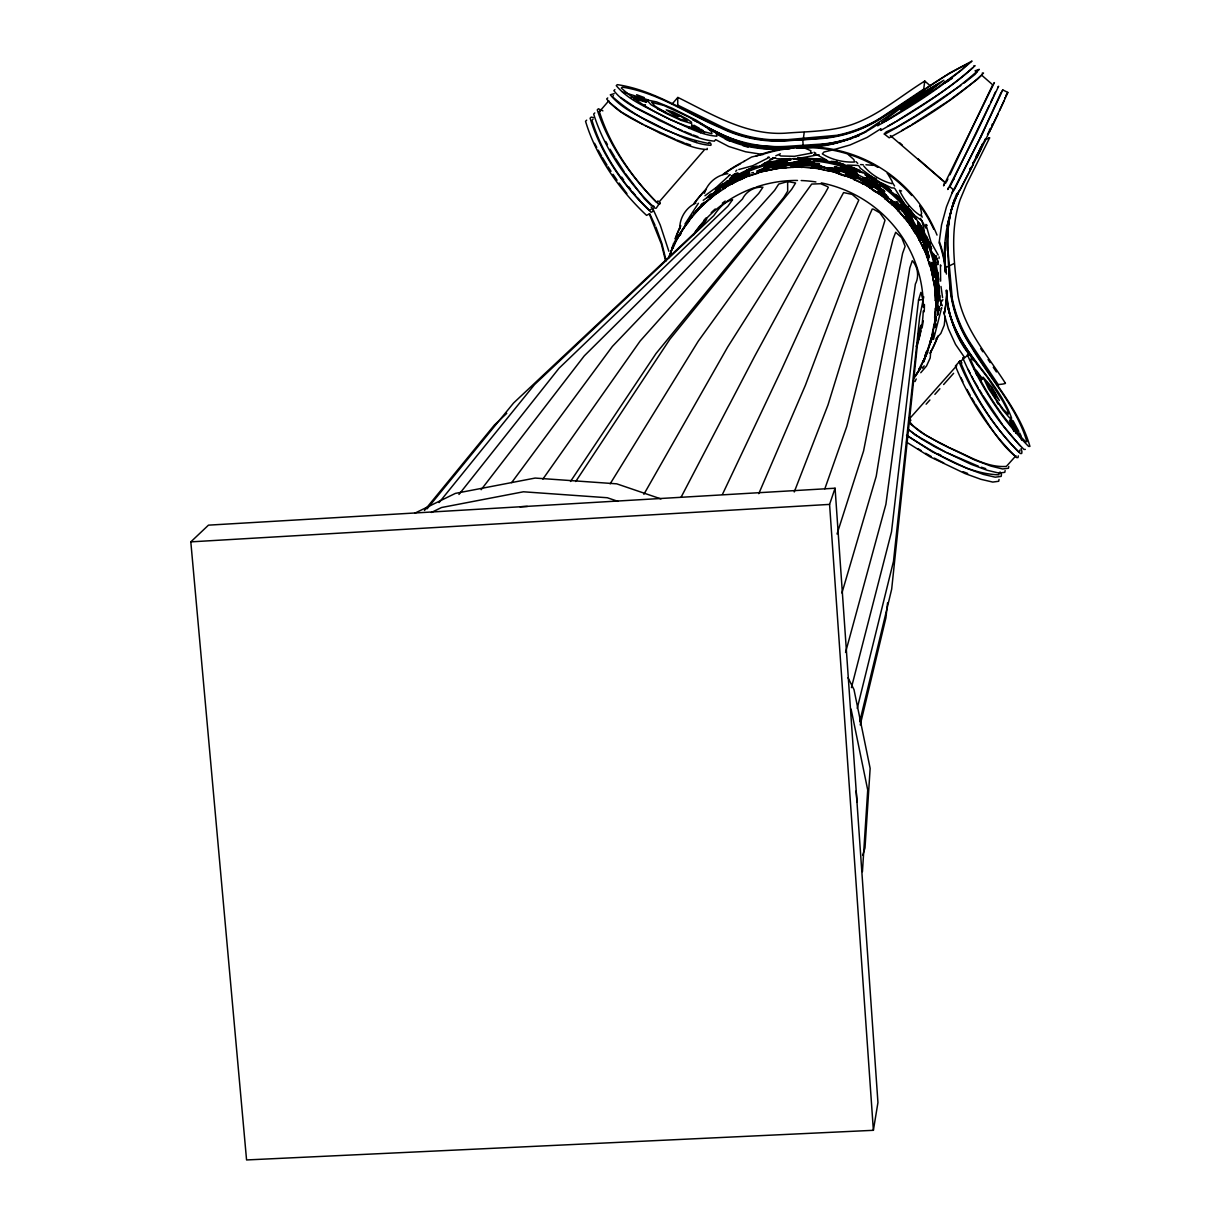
<?xml version="1.0" encoding="UTF-8"?>
<svg xmlns="http://www.w3.org/2000/svg" width="1221" height="1221" viewBox="0 0 1221 1221"><rect width="100%" height="100%" fill="white"/><g stroke="black" fill="none" stroke-linecap="round" stroke-linejoin="round"><path stroke-width="1.5" d="M944.825 242.933L945.451 271.596M934.676 326.389L935.942 316.941M862.499 183.806L863.247 182.478L863.232 183.44M936.034 316.392L935.958 320.909M672.283 247.787L672.374 247.008L673.03 247.817M918.665 226.206L918.238 227.762L915.689 226.251M934.95 321.871L935.042 317.491M935.561 317.597L934.462 327.121M935.072 318.559L934.66 323.87M935.591 318.666L934.752 325.87M936.248 316.498L936.309 317.46M935.958 319.444L935.194 320.589L935.729 319.475M936.782 301.083L936.599 306.959M936.812 309.92C937.484 304.197 936.583 293.895 938.064 293.498M937.041 307.31L937.865 290.812L934.37 266.682L937.423 288.568L937.774 280.861L939.27 285.897L938.125 294.704L937.728 293.071L937.224 309.752L937.24 292.979L935.881 281.685M938.384 299.359C938.552 292.643 937.163 310.546 937.804 307.234M809.752 163.263L809.66 161.935L814.728 162.271L803.876 160.851L770.741 165.491L764.071 167.43L771.55 165.69L792.719 163.98L811.553 164.637L811.629 166.514M936.232 299.817L935.317 300.32M936.354 308.043L936.629 301.175L935.988 308.547M944.077 183.791L943.574 185.851L994.413 82.601L993.833 83.364M938.4 290.796L938.796 285.867M935.973 309.157L936.431 300.32L936.003 306.959M936.476 308.989L936.95 300.152M936.171 307.921L936.354 304.243M936.629 308.028L937.484 295.421L937.056 306.639M935.439 319.337L935.454 323.092M924.74 82.616L924.785 81.059L930.081 85.684M862.438 871.657L867.719 790.002L851.083 709.096M937.484 264.636L937.728 260.714L938.323 261.813M933.577 326.846L934.401 327.472L936.4 299.633M939.01 258.486L939.117 256.898M679.776 228.892C679.41 218.116 686.049 207.448 695.909 203.052M936.751 307.829L936.934 305.494M803.25 139.682L804.181 132.448M930.814 350.717L930.204 357.936L926.525 365.995L920.756 372.741M934.401 327.472L933.912 325.305L931.73 336.065M923.473 91.056L924.297 84.631A35.15 1.129 -86.1 0 1 924.709 81.212L924.785 81.059C900.839 95.894 879.044 115.064 852.151 124.511C831.516 131.456 809.569 131.41 788.11 132.967C747.908 136.66 712.331 114.438 677.869 97.405L672.008 104.136M923.519 243.59C937.224 265.216 903.036 207.646 922.847 235.348C930.448 251.053 920.39 227.747 915.887 225.549C922.588 229.975 916.086 215.43 912.041 215.354L911.431 216.621L913.354 221.779L901.251 204.594L908.271 212.225L924.801 241.315L927.319 247.771L917.169 229.35L900.518 204.487L906.852 210.989M887.575 602.747L885.912 617.857L860.225 724.953M945.207 316.392L944.23 325.229L940.842 333.44L935.958 338.843M749.007 176.282L749.053 174.908L741.727 178.861M854.929 175L847.496 169.994L840.659 167.445L846.764 168.864M934.92 317.75C933.867 320.345 936.415 303.403 935.317 309.096M935.194 317.796L934.721 318.162M939.056 243.208L941.559 224.908L946.489 206.776L953.372 189.713L950.533 187.24M877.823 193.315L878.51 193.01M988.812 137.82L989.62 137.82L966.452 184.554L960.164 199.588C949.572 230.647 954.288 263.995 958.042 295.833C964.3 329.258 987.652 355.357 1005.371 383.18L1005.341 383.455A34.829 4.976 3.8 0 1 1002.319 384.127L998.244 384.6L971.672 345.07A130.754 129.518 -6.3 0 1 952.258 298.535L947.908 249.511L947.923 232.402A130.891 129.777 -8.6 0 1 954.563 199.237M998.244 384.6L996.672 385.485M873.381 1130.31L877.945 1102.563L835.072 488.217L208.47 525.152L190.812 541.865L246.566 1159.95L873.381 1130.31L829.578 504.395L835.072 488.217M1018.299 455.876L1018.009 457.57L1016.62 457.6C990.49 432.081 969.092 399.878 955.433 365.995L959.874 361.05L961.889 362.912L961.186 363.69C974.175 395.925 993.863 426.892 1018.299 451.633L1019.596 451.648L1019.871 450.03M826.663 168.345L837.423 172.329M831.119 167.994L838.995 171.612L833.363 168.376L825.198 167.872M828.662 168.406L833.073 168.452L837.392 170.406L834.08 169.597L834.538 170.421L838.995 171.612M834.538 170.421L834.08 169.597M836.446 170.391L834.813 169.063M835.195 170.665L835.317 169.124M934.676 325.244L935.011 323.504M1008.79 466.483L1008.439 468.254L1002.594 468.971L990.872 466.086L975.03 460.149L939.758 443.192L924.77 434.478L910.423 424.053M1005.142 470.558L1004.791 472.329L998.915 473.092L987.148 470.253L971.244 464.377L935.958 447.451L921.016 438.705L907.905 429.197M812.087 166.605L824.511 167.353L818.543 165.568L813.598 165.674L816.696 166.148L815.216 166.697L811.644 166.163L818.375 165.4L825.854 167.598L812.148 166.758M816.712 165.461L816.59 166.667L813.491 166.193L818.436 166.087L824.404 167.888M820.604 165.903L818.284 165.919M999.053 479.471L998.686 481.272L992.765 482.081L980.951 479.319L965.002 473.534L929.685 456.639L906.455 442.063M999.19 473.122L998.824 474.816C966.91 473.946 935.179 453.327 908.531 436.431M940.582 305.738L940.948 300.152M934.63 325.61L934.874 324.511M931.898 335.47L932.829 335.241L930.539 342.674M672.817 248.458C675.839 241.743 678.662 234.997 676.983 239.667M933.531 339.392L941.65 307.661L941.452 308.501M859.721 721.779L891.681 589.133L918.635 333.074C924.266 312.179 919.978 338.11 917.688 341.529M857.234 708.394L893.497 561.263L919.688 316.941L923.748 296.81M766.071 170.604L757.844 171.932L758.516 172.619M766.162 171.077L765.338 170.65L766.147 170.284M843.803 164.301L836.446 162.714L836.95 160.806M938.064 312.179L939.666 308.684M937.255 314.987L939.361 306.837M851.434 687.621L891.498 531.868L918.558 299.969L920.893 292.368L922.908 299.603A8.761 1.084 -3.9 0 0 918.497 300.015M931.791 335.744L932.798 335.485L929.502 344.185M947.038 225.992L951.77 208.562L958.348 192.17L956.974 195.635L981.089 148.84M845.543 652.457L885.897 504.319L915.353 284.066C919.306 276.648 917.902 266.804 912.285 260.699L909.828 267.918L876.22 476.282L841.925 593.024M1002.197 90.705L1002.792 89.942L1007.798 92.399L1007.493 93.483L989.208 132.295M1005.036 98.443L1005.31 97.436L1004.746 98.123M891.788 204.746L892.673 203.541L905.005 218.376L904.624 217.491M1002.792 89.942L980.585 137.347L951.968 193.177L953.372 189.713M1001.22 92.292L980.28 137.668L954.669 189.102M916.254 346.443L917.215 343.162M644.108 105.525L645.421 104.655M782.417 164.316L770.42 165.156L771.626 164.698M932.218 336.37L932.508 335.454M926.281 353.022L926.724 351.572L924.709 357.967L925.64 354.99M924.938 355.693L925.365 354.319M929.99 342.689L925.213 356.593L926.525 352.808M837.026 534.02L863.568 450.976L902.594 253.342L905.127 246.306L901.708 237.683L895.695 232.265L893.039 239.133L846.855 426.266L824.831 488.812M932.829 335.241L932.676 335.821M926.495 352.518L924.343 359.432L927.044 351.602M949.617 187.408L989.193 105.54M669.734 255.906L673.671 243.086M670.07 254.823L672.176 248.443M923.198 360.836L923.839 361.645L923.824 359.371M929.944 342.109L930.356 340.873M930.906 339.377L931.348 338.08M959.782 189.637L959.706 190.43M929.746 343.391L930.707 340.567M923.839 361.645L933.683 332.89M953.906 189.789L953.784 190.629M930.936 339.759L931.776 337.301L931.119 339.179M862.713 855.372L865.002 847.908L870.146 768.36L853.983 689.56L848.03 677.762M931.104 338.583L931.608 337.179M932.981 335.638L930.555 342.185L930.02 341.208M931.76 339.209L931.745 337.79L930.555 342.185M931.257 340.262L932.981 335.714M669.413 255.952L670.054 254.487M669.047 257.723L670.375 254.456M930.02 342.506L931.577 338.415M794.245 491.971L827.991 404.96L885.027 220.162L879.792 212.805L873.427 209.173L872.252 209.005L869.306 215.598L805.387 385.287L758.775 493.666M930.89 339.942L931.745 337.79M783.775 167.613L784.126 166.728L776.007 168.635M783.897 168.147L784.279 167.185L783.272 167.094L784.126 166.728M942.902 299.71L941.162 302.075M704.425 193.284C707.417 182.891 717.109 174.817 727.869 173.703M959.187 190.476C946.885 215.766 942.276 244.337 945.252 272.268M633.684 99.573L634.126 98.489L639.941 99.115M932.264 337.881L931.226 340.461M925.884 353.037L926.525 351.511M923.488 360.531L924.618 357.86M876.892 184.066L880.066 186.355C883.851 186.187 863.461 178.449 853.8 172.344M904.12 217.872L904.685 217.628M989.392 130.128L989.987 128.739M991.711 125.549L992.429 123.87M972.984 67.552C950.518 88.553 922.893 104.106 897.084 120.894M948.488 187.652L947.771 189.514L976.22 133.532L998.61 86.264L998.015 87.042M982.737 143.345L982.111 144.734M926.037 353.998L926.418 353.128M857.615 175.137L855.311 171.993C859.691 169.841 866.437 173.016 867.872 177.549L862.926 177.732L884.584 191.193L878.296 186.95L857.814 176.938L840.536 170.406L839.727 172.1M969.886 169.246L970.42 168.04M993.39 96.444L995.313 92.155M1003.952 101.053L999.617 110.546M990.78 102.121L992.734 97.863M972.649 163.629L973.168 162.5M714.895 140.262L714.483 141.163C694.718 139.423 676.846 128.007 658.867 120.253C643.711 111.203 624.816 104.899 613.873 90.629L614.911 89.606M923.381 360.439L918.772 369.505M722.496 494.291L781.623 369.49L858.821 200.061L852.151 194.398L843.589 192.567L754.685 356.227L681.135 497.13M981.089 146.902L981.638 145.742M987.484 134.615L989.178 131.044M915.002 381.547L916.238 378.968M998.213 113.874L985.179 140.552M949.938 174.786L992.246 85.745L992.566 84.707L981.638 75.137C953.983 99.573 921.779 120.269 889.163 137.805L884.294 134.005L885.469 132.54M977.395 153.983L977.975 152.778M983.561 142.72L985.591 138.553M980.127 138.065L984.157 129.808M979.868 149.435L980.494 148.153M981.196 147.314L982.829 143.956L980.097 149.756M689.331 220.177L688.995 220.711M854.257 176.892L854.853 175.687L841.605 169.536L840.445 171.123M844.901 170.253L845.481 169.063M843.207 171.306L834.096 168.712L860.118 178.266M875.793 185.455L876.373 184.264L875.472 183.73L864.59 179.869L869.871 182.555M877.762 188.812L878.357 187.622L865.384 180.876L873.564 185.928M976.052 156.486L976.815 154.93M985.637 139.85L976.663 158.013M946.458 181.914L947.908 178.999M978.616 151.48L979.257 150.183M978.632 151.923L979.242 150.717M979.41 151.145L975.564 158.837M978.021 153.709L973.9 162.103M977.685 153.815L978.067 153.052M973.274 164.53L960.561 189.011M979.868 148.962L980.31 148.107M975.304 159.066L972.694 164.072M1014.102 431.349L1012.423 423.977M688.247 220.894L689.911 219.063A137.546 136.264 26.4 0 0 686.538 223.489M979.715 149.191L980.219 148.245M971.306 167.109L969.856 169.75M878.51 189.072L883.561 193.071L862.575 179.289M648.641 214.316L646.55 215.354C619.566 190.079 596.169 156.761 585.546 121.291L586.675 120.162M651.312 209.218L649.358 210.165C623.946 185.851 601.984 154.06 591.971 120.284L593.055 119.2M680.967 232.662L687.041 223.535M687.072 223.489L686.324 224.511M688.903 220.879L687.682 222.817L689.636 218.498M687.682 222.817L692.185 215.262M801.876 167.567L801.098 166.88L801.892 166.682L793.406 166.117L794.383 167.155L783.546 168.132M677.06 239.27L680.158 234.188M643.879 494.307L727.67 347.039L824.831 193.712L828.311 187.378L827.472 186.569L820.71 183.73L811.675 184.066L698.29 341.132L610.149 483.837M845.329 168.529L841.33 167.155L851.388 170.314L856.303 174.71M926.159 355.143L927.899 352.136M703.327 203.541L704.196 202.945M679.715 234.554L678.357 236.737L680.402 233.806M1005.646 95.772L1007.798 92.399M703.388 202.839L704.181 202.289M679.654 234.997L680.692 233.257M914.621 232.478L915.155 231.593L915.842 232.326L915.628 231.425L915.124 232.249M890.338 135.577L945.787 183.15M688.385 220.757L690.933 216.605M686.904 222.771L691.345 216.392L691.62 217.552M686.95 222.741L690.979 216.758M687.301 223.122L691.742 216.743M687.347 223.092L688.873 220.604M913.735 378.128L915.521 375.091L914.758 376.48M875.732 178.815L876.403 177.732M690.048 218.849L691.391 217.109M720.024 189.194L709.584 197.619M690.872 217.613L691.437 216.834L688.476 221.367M691.025 218.391L692.032 216.804M687.286 222.466L688.919 219.826M691.391 216.911L690.018 218.086M688.247 221.581L689.59 219.536M688.446 221.825L689.331 220.497M674.435 241.941L691.376 216.422L686.751 223.443M676.739 238.568L680.433 232.967M689.773 219.704L691.605 216.911M575.717 481.517L669.917 339.179L791.712 189.27L795.588 182.997L787.637 181.547L778.708 184.096L774.618 190.369L640.14 341.025L542.887 479.105M797.618 147.649L797.267 148.184C826.296 147.68 855.723 140.552 879.395 123.123L877.609 125.794C910.698 107.112 943.619 86.126 972.023 61.05L949.221 73.291L883.424 116.514A131.395 130.83 73.7 0 1 819.474 138.248L786.416 140.888A131.486 130.784 69.9 0 1 720.192 127.686C688.034 114.133 657.325 92.353 622.237 87.134L621.306 88.049C645.924 110.348 679.563 126.053 711.919 133.7L711.522 131.609L706.867 127.686L688.873 117.033L663.766 105.449L651.678 102.366L655.173 106.273L666.407 112.851L681.028 119.505L687.118 120.879L680.692 116.224L671.458 112.286L678.907 116.453L674.557 115.125L666.223 109.844L673.351 112.011L686.919 118.91L691.407 122.085L691.651 123.55L680.723 120.238L665.033 112.912L650.961 104.67L646.703 99.908L656.547 101.892L671.962 108.12L696.382 120.299L714.316 131.792L730.921 140.705L747.008 145.787L763.858 148.443L781.165 148.718L814.086 146.581L831.608 144.032L848.564 139.163L864.819 131.944L918.741 95.009L943.864 80.235L923.122 95.894L900.61 109.829L911.522 101.343L925.365 92.735L905.249 106.67L922.511 95.971L939.193 83.349L907.92 102.61L881.638 122.573L886.721 120.497L937.85 87.332L961.721 69.765L967.353 64.194C937.362 77.976 911.309 99.878 883.18 117.002A131.532 130.968 73.6 0 1 819.169 138.751L802.777 139.835L803.159 145.284M802.777 139.835L786.767 140.369A131.349 130.647 70 0 1 720.619 127.198C686.751 112.805 654.288 90.064 617.292 84.646L616.269 85.653C629.853 102.015 652.045 109.356 670.298 119.627C685.393 125.732 700.396 135.18 716.895 136.187L716.422 133.806C738.217 147.466 764.712 150.992 789.941 148.657M679.548 234.737L677.411 237.927L680.57 233.486M880.707 129.426L880.723 130.433C913.842 111.828 946.794 90.842 975.106 65.69L973.824 65.842M570.512 481.471L656.028 353.51L783.714 197.527L787.682 191.163L787.637 181.547M684.95 224.038L698.397 203.281M915.414 375.564L919.184 369.994M914.926 376.755L921.733 366.682M690.094 219.353L690.674 218.483M680.036 235.18L680.86 234.005M922.527 368.193L924.175 365.857M749.877 173.779C731.379 180.265 712.866 192.079 744.398 173.703L735.622 177.808L726.22 184.035M921.122 235.882L916.437 228.373C919.321 228.8 930.463 252.518 922.771 235.256M511.614 482.646L612.362 346.443L758.668 193.529L762.942 187.21C754.654 186.492 746.046 191.392 742.49 199.008L584.264 355.876L481.15 489.713M693.574 234.981C694.596 231.944 716.239 206.563 701.678 226.297L513.553 403.037L427.075 508.852M819.81 169.322L820.222 167.888L811.858 167.628M712.011 194.719L709.08 197.359L720.115 188.461L726.617 181.242L731.501 179.35L726.816 183.348M458.959 494.459L559.02 368.254L727.945 206.166L732.585 199.71C724.221 201.587 718.421 208.883 713.812 215.629L534.523 384.6L439.072 502.579M923.122 248.306L923.961 248.702L923.763 247.848L927.533 255.433L926.571 255.326M424.435 510.47L494.322 425.137L506.761 413.339M697.283 209.569L703.769 203.586M697.802 208.944L704.38 202.396M697.679 209.92L699.831 207.295M698.198 209.295L699.892 207.234M698.046 209.539L701.068 206.242M952.594 180.8L954.12 178.953M696.84 210.18L696.123 211.05L697.573 210.714M691.88 217.17L691.147 218.055L697.863 210.394M657.982 200.809L657.707 202.243L656.364 202.106C631.669 176.984 609.828 145.391 599.389 111.691L608.806 100.778M890.491 199.832L895.542 203.449L898.473 207.448L895.863 205.677L899.282 209.295L894.016 202.03L898.366 207.692M891.818 201.282L894.169 202.32M895.863 205.677L898.122 207.845L896.748 204.853M896.245 206.242L897.099 205.097M896.687 206.776L896.214 205.265M659.203 201.847L704.059 150.229M699.419 207.57L697.985 209.157M908.958 419.398L956.776 365.628M960.545 361.385L968.925 354.121C954.501 336.141 947.878 313.187 946.458 290.461M926.129 404.197L929.883 399.984M934.874 394.368L939.865 388.751M943.619 384.539L953.616 373.305M888.873 198.428L884.401 193.712L880.204 191.483L882.859 193.605L881.928 193.742L878.265 190.934L884.279 193.437L888.216 197.314M881.348 193.376L882.859 193.605M882.493 192.338L887.865 197.71M882.508 194.002L879.853 191.88L882.844 192.704M882.493 193.101L885.942 194.978M886.904 198.367L888.384 198.718L885.347 195.329M1015.948 455.723L1006.363 466.407C986.095 467.994 967.032 454.777 948.641 447.481C935.439 439.682 918.97 434.249 909.599 421.672L910.881 420.238L908.882 418.391M735.744 171.291L736.828 170.116M698.381 208.303L703.693 203.495M698.778 208.654L704.105 203.846M742.566 177.274C736.584 176.221 749.831 172.543 743.146 174.466M837.209 172.68L829.38 169.719L829.624 170.65M837.362 173.413L837.438 172.451M599.389 111.691L600.457 110.623M677.701 97.558A34.982 3.556 78.7 0 0 677.762 100.931L677.716 106.456M703.845 204.228L703.754 204.502M703.968 204.105L703.159 204.914L717.414 191.88L717.566 192.826M711.385 197.268L710.576 198.504M594.795 112.927L593.681 114.057C604.609 149.45 628.082 182.509 654.746 208.119L656.181 208.242L660.088 202.533L659.783 204.09L658.363 203.953C632.005 178.037 608.562 145.146 597.267 109.89L598.382 108.776L602.899 110.867M717.414 191.88C715.918 193.33 717.902 191.254 717.521 193.147M613.4 95.62L612.408 96.612C637.499 119.414 675.259 136.981 708.76 143.483C708.424 140.766 712.179 143.956 710.851 145.33C694.306 144.429 679.212 135.165 664.087 129.029C645.863 118.758 623.656 111.325 610.286 94.795L614.194 93.651M607.737 97.939L606.684 98.977C619.902 115.598 642.109 123.123 660.302 133.379C675.457 139.469 690.628 148.886 707.234 149.511L707.188 148.336M710.653 196.825L720.115 188.461M876.373 184.264L880.616 187.103L871.306 180.571M747.435 174.817L738.583 178.663M708.943 197.42L717.872 189.026M929.471 265.094C930.249 263.293 930.753 266.3 930.539 264.224L929.959 265.781M712.209 196.23L716.117 192.811M709.844 197.191L719.871 188.873M721.84 186.844L713.476 193.269M709.08 197.359L712.072 194.673M729.7 178.785L735.027 173.748L731.394 176.16M711.858 196.673L716.91 192.231L714.407 194.444M712.27 197.008L717.307 192.567M701.999 204.319L701.556 205.632L703.998 202.808L700.61 205.51M703.754 203.907L697.435 209.478L703.922 203.251M693.482 213.156L717.368 192.109M717.902 190.705L709.981 197.527M907.768 206.807L908.729 205.967M713.568 193.116L709.828 196.215M711.019 197.13L715.903 192.933M717.154 189.606L723.427 184.264M704.181 202.762L701.144 205.281M713.751 195.513L716.529 193.147M799.068 162.881L799.816 162.24L796.321 162.759M704.029 202.961L702.457 204.166M701.831 205.387L703.678 203.815M717.689 192.72L716.834 193.437L725.427 187.836M731.73 179.411L732.157 178.831M710.851 196.367L718.971 189.591M710.805 197.054L718.894 190.323M719.612 188.919L710.973 196.062M912.575 222.955L900.549 208.425L899.022 209.508M711.538 196.215L718.345 190.583M709.95 198.764L711.095 197.451M867.475 179.456L864.499 179.655M701.251 205.555L702.457 203.907M919.642 369.52L920.191 368.956L919.154 368.94M786.461 161.141L785.485 162.424L788.201 163.522L784.126 163.11M926.205 249.603L923.839 243.223M854.105 178.953L854.868 178.358L846.84 175.946M854.257 179.746L854.868 178.358M708.958 196.306L703.204 200.32M914.147 225.458L912.606 226.526M963.781 83.272L975.06 74.405L977.456 71.474L976.205 71.596M817.643 165.919L812.118 164.667M727.533 183.547C742.505 171.84 717.154 187.591 721.153 187.744M951.418 98.794L977.456 79.228L983.5 73.031L982.188 73.184M960.805 85.485L914.636 116.438L895.955 127.564L886.141 131.899M738.995 174.878L738.11 175.488L747.695 170.589M749.053 174.908L724.19 187.546L725.091 188.08M950.732 99.466L911.934 124.603M728.739 182.952L740.46 175.732M923.824 89.057L883.775 115.827A131.258 130.678 73.8 0 1 836.797 135.302L787.438 139.652L770.283 139.652A131.196 130.51 70.2 0 1 721.214 126.496L678.098 105.281M899.999 208.242L901.113 207.509L910.286 220.101L909.172 220.833M923.03 236.798L921.916 237.53L920.146 234.997M923.168 241.88L916.803 229.807L923.885 241.407L922.572 242.185M741.651 177.396L749.389 173.458L741.819 177.9L745.909 175.305L744.688 176.007M738.171 179.044L739.575 178.129M733.088 181.929L722.191 187.164L735.576 179.334M880.952 128.709L867.124 137.408L850.091 144.963L834.172 149.527M945.39 82.57L952.304 78.312M727.792 183.989L740.994 175.824M725.213 183.867L723.275 184.936M870.039 187.362L863.247 182.478M870.176 188.232L870.329 187.195M895.771 121.673L887.636 126.328M905.631 128.312L910.362 125.534M856.76 171.261L855.967 172.482L858.836 175.717M722.786 187.362L733.333 182.066M724.206 187.118L726.724 185.653M743.299 176.312L747.542 173.947L744.749 175.687M743.467 176.816L747.71 174.45M749.084 175.793L748.152 176.328L758.027 173.184M743.772 161.493L751.525 157.066L760.21 154.93M722.573 187.637L731.455 183.104M723.961 187.454L731.623 183.608M735.988 179.38L730.234 182.616M740.094 177.427L749.602 172.543L743.879 175.061M775.793 155.815L780.356 153.785M737.194 178.693L740.262 176.969M901.602 130.571L904.288 129.075M736.187 179.594L728.555 183.852L734.935 180.586M724.19 187.546L726.281 187.118M736.889 178.617L748.9 172.359L727.075 183.791M741.91 178.434L744.474 177.014M724.892 185.516L732.722 181.532M689.255 128.526L688.995 127.06M725.106 186.737L732.676 182.997M763.812 163.629L774.328 157.936L772.801 157.707M738.552 178.388L742.49 176.74M415.048 513.079L455.387 493.391L535.119 478.067L616.758 483.837L660.973 498.916M431.395 512.454L441.514 507.524L523.427 491.788L607.31 497.741L617.963 501.373M738.858 178.815L742.063 177.259M768.33 167.979L787.438 164.316M766.208 170.528L765.262 170.971L775.915 168.605M771.855 162.393L770.924 162.805L781.409 160.5M930.692 242.704L928.891 243.467L927.182 238.858M975.014 70.833L979.303 69.353C951.144 94.673 918.253 115.873 884.935 134.127L884.294 134.005M748.183 174.679L741.742 177.93L748.732 174.588M854.135 137.485L859.111 135.333M866.177 131.7C830.555 148.504 788.766 149.237 750.396 144.734C732.356 140.598 716.055 131.731 699.862 123.077M884.874 198.702L885.637 197.405L878.555 192.674M745.909 175.305L743.268 176.496M757.096 166.697L754.09 168.071L764.209 164.438M757.539 170.879L761.935 169.063L767.917 168.483L762.606 169.643L763.858 169.505M757.707 171.383L762.118 169.566M739.941 179.579L741.651 178.861M756.715 171.108L766.116 168.757L762.606 169.643M729.242 175.061L730.173 174.679L716.086 187.576L704.975 195.726M793.711 163.171L798.977 161.554L798.946 159.814M748.9 175.107L740.872 179.655M741.819 177.9L742.765 177.533M746.535 170.604L753.22 168.116L752.548 166.285M776.968 167.842L778.326 167.338M765.14 167.246L763.659 168.01L784.706 164.804L782.096 165.323M763.797 169.093L765.231 168.574M948.244 266.331L954.212 263.507M782.966 167.903L783.913 167.567M798.641 159.386L798.992 158.837M789.27 159.463L788.339 159.783L790.826 160.073M932.066 267.033L931.44 262.698L931.73 265.003M932.447 266.529C929.624 255.204 934.447 277.518 932.142 266.956M932.295 270.803L933.103 271.611L932.569 266.865M757.753 171.428L759.63 170.803M985.316 139.545L986.553 139.133A35.104 3.037 -11.4 0 0 989.575 137.988M923.61 245.528L927.319 250.442L928.876 255.83M926.449 250.274L925.014 246.932L927.35 250.793L929.074 257.265M925.045 247.771L926.51 249.145M926.006 249.313L927.991 252.61M878.357 187.622L884.767 191.88L873.168 184.203M787.667 160.546L789.972 159.829M763.293 169.093L765.796 168.345M776.48 167.735L792.917 164.514L812.194 165.644M776.648 168.239L785.622 165.995M774.847 167.903L788.354 164.82M852.472 138.202L834.828 143.315L800.228 146.718C768.253 151.236 735.637 144.963 707.966 128.403M758.943 171.123L766.132 169.734M762.774 170.146L765.445 169.566M898.061 210.989L898.29 209.92M759.111 171.627L766.3 170.238M757.646 173.351L756.913 172.604L757.844 171.932M806.944 158.837L806.013 159.066L816.681 159.478M831.135 150.32L823.992 151.999L822.343 153.877C831.532 159.737 843.543 162.546 854.471 162.027L853.891 159.585L848.397 154.701M781.791 166.575L784.355 165.98M767.124 168.025L772.74 166.865M934.202 274.664L933.47 271.093L931.623 271.291M773.732 164.087L776.785 163.416M923.885 241.407L927.121 248.443L926.022 244.795M767.231 166.651L770.726 165.949M751.663 172.878L753.449 172.512M756.913 172.604L784.279 167.185M801.266 161.737L813.827 161.95L808.302 161.355L793.192 162.652L798.458 161.035L799.099 159.768C796.58 156.639 781.104 160.333 788.659 162.942M765.43 169.231L759.813 169.841M858.104 165.43L847.481 165.094M774.221 166.575L777.96 165.995M762.163 170.192L766.376 169.566M792.719 163.98L819.123 163.629L794.932 163.095L817.856 165.079L811.553 164.637M824.572 160.516L823.656 160.653L834.141 162.424M909.477 223.84L910.423 223.702L904.807 217.323M909.523 224.878L910.423 223.702M811.644 166.163L813.461 165.919M765.704 168.574C756.058 167.491 806.776 163.232 777.762 163.339C759.233 166.575 783.638 160.714 787.896 163.126M783.775 164.469L774.389 165.4M779.822 162.897L783.18 162.912M741.468 178.648L731.913 183.852M798.122 158.471L816.757 155.052L814.941 154.075M731.913 183.532L732.692 183.684M863.125 178.449L867.459 178.754L867.383 176.419M931.592 265.079L932.92 264.988L932.111 262.347L934.431 274.771M944.901 267.368L948.717 266.483L949.801 282.738A130.891 129.655 -6.2 0 0 971.458 346.092C990.597 378.983 1019.382 409.386 1029.929 446.398L1028.586 446.398C1002.868 420.436 981.73 388.324 967.368 354.731L968.925 354.121M190.812 541.865L829.578 504.395M840.536 170.406L834.508 168.391L856.821 175.427L841.33 168.406L834.966 166.789L857.814 176.938M837.347 172.68L836.461 172.71L841.59 175.137L847.328 176.404L846.748 175.87M841.834 164.484L840.964 164.514L846.016 166.895L851.663 168.147L851.083 167.628M802.136 166.071L787.24 164.896L769.673 167.353M788.903 159.005L776.815 158.761L775.091 157.768M801.785 163.416L795.466 163.614L809.66 161.935M811.034 168.162L811.736 167.338M631.898 96.978L637.881 97.543M793.04 167.552L793.406 166.117M919.062 239.026L915.628 231.425M919.062 240.125L919.398 239.026M791.544 164.606L802.334 165.69M791.437 165.125L798.046 165.522M1025.319 449.404L1023.961 449.404C998.198 423.519 977.044 391.376 962.743 357.768L964.331 357.143L955.524 344.398L948.412 328.8L943.604 312.042M789.789 165.415L802.029 166.59M812.041 167.277L819.688 167.704M901.541 191.01L899.48 190.354C904.212 200.152 911.431 210.073 920.71 215.766M766.681 168.956L768.101 168.986M894.26 188.034L891.589 187.912L881.791 183.119M891.849 183.684C881.333 180.922 870.756 174.511 863.781 166.025M826.602 167.781L831.303 168.162M867.765 175.595L864.987 174.847M860.53 164.576L863.232 164.743M799.053 164.225L796.382 164.057L819.642 164.133L816.651 163.461L816.742 164.789M792.521 166.651L802.029 167.277M810.897 167.857L820.42 168.498M865.948 164.759L873.274 165.369M836.507 170.864L837.285 170.94M779.807 165.446L775.488 165.476L775.396 164.148M829.196 171.154L818.864 168.773M654.105 206.395L650.625 204.914L644.2 198.519L625.274 173.382M816.345 167.185L821.184 167.842M793.513 159.02L796.992 159.371M815.323 166.178L811.751 165.644M926.525 256.456L927.563 256.578L927.533 255.433M768.009 157.112L769.413 157.311L752.685 165.751L738.812 169.536M763.14 154.533L745.543 151.77L728.647 146.444L715.643 139.621M845.237 168.467L856.608 175.29M839.102 171.093L834.645 169.902M831.211 168.681L834.721 169.582M870.161 187.393L869.383 187.256L873.885 191.041L878.937 193.62L878.433 192.887M622.466 91.987L648.275 99.954M869.383 180.067L865.292 179.136M936.248 326.572L934.386 326.175M735.683 173.351L737.133 173.611M845.649 174.878L855.692 177.32M847.313 175.061L859.95 178.922L870.451 186.462M847.221 175.595L858.287 178.785M845.741 174.359L858.485 177.945M633.668 98.214L637.026 98.901M636.034 99.496L639.27 100.183A57.723 6.883 25.9 0 1 646.352 102.274M827.93 168.773L837.514 171.81M837.698 167.643L834.309 167.063L841.605 169.536M828.815 171.123L829.38 169.719M1004.562 382.89L1005.371 383.18M775.808 168.376L775.137 169.292M787.179 164.255L785.576 163.751M593.482 117.643L591.223 117.079L590.094 118.208C600.808 153.678 624.175 186.95 651.114 212.286L653.189 211.264L652.976 209.005L651.114 207.021M959.874 361.05L959.08 361.889C973.076 395.604 994.306 427.838 1020.298 453.51L1021.672 453.495L1021.946 451.801L1021.092 448.458M869.52 183.226L871.122 183.638M930.539 264.224L933.897 283.257L933.851 282.158M931.776 273.596L932.188 272.512M892.795 205.159L884.599 198.413M832.905 161.676L836.446 162.714M888.583 189.209L896.382 196.428L895.939 195.635M859.401 171.795L862.835 172.817M872.588 184.066L874.877 184.92M827.807 168.483L837.728 171.718M921.641 220.619L914.544 215.4L907.234 207.249M831.043 169.841L836.293 171.703M742.75 145.558L748.107 147.207M981.348 467.2L985.713 468.635M828.54 170.101L855.082 179.105M851.052 174.389L854.853 175.687M685.775 143.345L690.643 145.024M878.265 190.934L879.807 191.483M693.116 134.951L697.924 136.691M801.266 165.858L802.228 166.209M657.539 108.99L665.781 112.164M636.629 94.689L644.306 97.588M978.448 466.224L946.534 452.564M676.785 139.988L684.142 142.796M963.11 471.703L967.658 473.458M844.642 171.81L847.069 172.772M684.218 131.456L691.513 134.356M934.889 290.049L935.79 290.4L934.126 282.127M934.721 291.239L935.683 291.621L935.79 290.4M841.071 168.773L844.657 170.223M841.147 169.368L842.673 169.994M825.823 159.6L817.536 155.128M900.549 208.425L896.367 203.709L911.019 220.192M675.182 139.316L644.932 125.427M859.874 178.754L878.052 189.469M677.853 128.739L682.631 130.784M901.571 201.251L908.409 209.447L908.012 208.577M804.227 147.833L810.958 150.793M882.524 192.643L883.928 193.269M676.251 128.052L635.256 107.219M725.213 139.072L729.853 141.209M849.724 169.978L851.495 170.818M853.876 174.634L847.481 171.566M706.043 126.801L717.963 132.677A136.783 136.05 69.9 0 0 786.797 146.352L819.535 144.215A136.844 136.248 73.5 0 0 852.64 137.866M943.772 462.957L934.355 458.119M944.825 451.739L914.468 434.371M845.878 170.635L846.901 171.184M938.354 454.014L941.422 455.647M643.238 124.573L621.23 111.935L609.538 102.579M814.01 152.259L815.796 153.22M833.714 168.574L835.072 169.307M869.154 185.638L871.962 187.179M811.767 167.582L800.93 167.17M861.37 179.365L871.977 187.256M925.64 453.281L931.287 456.501M779.257 155.098L780.845 155.998L794.428 156.319L812.255 152.946L810.515 151.969M694.001 125.244L699.572 128.434M691.666 124.771L704.456 132.631M879.013 192.231L885.317 196.322M878.662 192.628L884.966 196.718M859.599 179.319L870.1 186.859M909.553 223.886L914.85 232.753M878.952 192.002L886.446 197.085M878.601 192.399L886.095 197.481M912.865 214.865L912.652 215.476M917.933 448.611L921.077 450.549M700.808 129.197L703.296 130.723M633.943 106.41L620.741 97.482M924.175 242.094L923.458 241.27M889.468 198.901L894.016 202.03M905.341 216.376L913.674 225.442M859.92 172.344L857.63 170.619M853.937 179.548L863.69 183.974L863.14 183.348M874.694 186.599L877.243 188.248M862.514 182.768L885.82 198.29M873.824 178.358L860.362 168.269L858.821 165.735M1014.62 455.723C998.061 441.712 987.362 421.962 975.442 404.09M937.56 259.951L933.18 253.358M938.186 255.052L931.028 242.246L925.9 224.435L927.166 225.381M887.575 197.894L888.583 198.596M881.699 192.979L878.632 190.537M878.021 191.605L880.127 193.132M847.954 171.947L849.19 172.848M916.193 435.561L908.714 429.716M863.568 181.196L871.626 187.652M906.516 435.378L932.157 451.724L967.475 468.605L983.424 474.42L995.237 477.197L1001.128 476.404L1001.495 474.618L1000.045 471.947M923.763 248.962L919.123 239.087M899.633 208.898L897.023 206.38M922.282 229.823L926.846 239.53L926.617 238.538M893.818 202.717L896.397 205.25M899.495 142.613L902.334 145.101M917.917 158.73L944.856 182.28M891.528 201.694L898.503 209.249L890.521 200.29M892.124 202.747L893.696 204.166M846.794 175.626L846.061 176.358M916.91 227.655L921.321 232.524M876.999 184.096L864.407 179.151L883.561 192.536L878.311 188.996M855.936 161.615L857.753 163.385M1019.947 445.696L1003.601 426.19M911.919 220.665L896.748 201.831L904.883 212.286M893.146 203.846L898.152 209.646M910.668 222.344L904.99 216.773L915.185 227.854L921.931 240.323M900.182 208.013L895.817 203.754L902.548 211.447M694.871 140.842L696.413 142.46M916.055 219.322L912.118 215.491L910.759 215.552L912.621 221.673L909.157 214.82M926.632 255.372L929.608 265.4M929.654 245.848L932.951 256.089L932.798 255.052M890.216 201.648L913.308 227.854M910.286 220.101L903.189 211.477M637.988 198.275L639.972 200.549M941.07 303.052L942.353 305.723M905.326 217.231L907.524 219.795M632.631 191.85L634.874 194.612M903.891 208.287L911.187 220.558C911.003 217.063 884.996 189.652 901.113 207.509M973.702 368.254L982.111 379.304M895.588 206.181L898.305 209.615M903.738 202.762L894.84 188.538M913.216 226.144L904.792 217.17A137.546 136.264 26.4 0 1 909.492 223.122M628.632 186.676L630.555 189.209M626.922 193.559L619.093 183.028M904.395 213.797L913.72 225.778L919.489 238.11M976.067 370.085L982.707 379.09M715.979 188.08L716.712 189.072M1002.563 424.74L982.997 395.589M621.687 177.137L623.687 179.945M973.229 359.859C961.766 344.444 952.349 327.289 948.168 308.394M882.249 184.371L882.752 185.088L873.351 178.815M979.181 366.804C965.811 348.565 952.807 329.288 948.107 306.776M613.034 174.282L617.078 180.235M712.652 194.811L713.4 195.909M966.65 349.679L972.954 359.05M980.768 348.672L982.859 351.77M988.064 359.523L990.155 362.622M993.284 367.277L996.412 371.932M624.221 171.795L615.766 158.684M933.47 271.093L932.203 265.842M608.058 166.682L611.034 171.276M892.154 182.173L894.566 185.989M936.812 273.275L934.859 262.683M602.411 157.524L607.066 165.156M979.334 389.575L982.081 394.093M610.073 149.252L614.911 157.326M971.84 398.031L974.541 402.579M913.827 225.671L920.344 239.514M996.58 401.419L998.244 404.227M888.354 174.862L892.063 181.196M974.343 381.074L978.418 388.064M598.214 150.168L601.571 156.044M924.221 247.527L927.502 254.075M923.702 247.695L926.998 254.243M1013.033 420.711L1018.848 431.41M1010.53 417.597L1021.748 440.186M966.956 389.438L970.146 395.1M605.708 141.468L607.447 144.582M924.205 247.237L928.906 257.433M923.687 247.405L926.831 253.495M942.581 297.665L940.994 286.477M922.328 239.927L915.521 227.35M922.649 238.354L924.45 241.59M971.763 376.389L973.488 379.517M594.612 143.345L596.764 147.436M940.948 265.888L940.414 264.881L940.643 281.12M968.161 369.444L970.222 373.473M915.155 231.593L928.784 259.05M915.307 229.807L918.986 238.278M960.927 377.61L962.926 381.715M924.77 247.97L925.945 250.442M1019.672 432.967L1021.214 436.202M925.793 249.191L924.129 245.36M649.74 213.736L655.097 225.336M916.086 230.8L919.108 237.79M652.976 209.005L660.256 225.076L668.849 251.267M649.206 213.767L661.416 244.154L665.643 261.218M928.891 243.467L930.326 246.764M1014.178 425.732L1016.406 432.31M917.582 222.619L918.421 224.878M655.86 226.984L661.904 243.513L666.132 260.577M937.804 280.036L937.667 283.013M921.061 214.133L922.176 217.231M915.078 232.112L915.399 233.074M934.782 283.165L936.614 292.979M934.279 283.333L935.927 291.758M926.815 250.61L927.487 252.762M938.064 282.539L937.194 280.418L936.858 286.553M924.419 231.166L922.038 221.291M933.103 271.611L932.096 268.406M932.218 264.957L934.034 272.863M1013.751 431.074L1011.446 424.771A57.494 5.8 56.7 0 0 1009.477 420.68M930.982 264.285L932.539 271.871L932.218 268.727M930.478 264.453L932.035 272.054M927.365 252.671L928.052 255.204M931.257 264.774L932.615 271.856M932.264 266.605L933.103 270.314M920.13 206.303L921.687 213.461M933.683 274.679L932.34 268.345M934.752 281.792L936.538 291.193M929.685 261.66L935.683 291.621M935.652 281.898L936.919 287.057L935.79 279.67M933.393 271.81L933.973 274.817M935.271 281.196L936.889 289.835M934.737 281.151L936.721 293.071M935.759 274.771L933.775 266.239L935.423 277.274M933.622 268.422L934.309 272.466M935.286 277.61L932.676 262.805L935.591 278.312M935.317 281.379L935.759 284.401M935.942 283.837L936.339 286.614L935.958 283.257M946.885 293.406C947.206 344.612 995.634 373.275 1011.644 418.223L1009.172 417.384L1003.067 410.271L988.583 388.797L983.042 377.121L991.742 387.011L999.434 400.503L993.604 393.437L991.406 389.056L996.29 395.65L990.948 386.889L986.125 381.73L995.588 398.809L1003.464 409.584L1008.302 414.102L1007.707 410.683L1002.823 401.221L987.804 377.838L975.655 362.21L971.824 358.73L970.466 359.279C983.439 389.499 1002.472 418.406 1025.655 441.743L1026.892 441.758C1016.788 406.73 989.346 378.022 971.29 346.825A131.029 129.792 -6.2 0 1 949.617 283.409L947.664 250.213A131.029 129.914 -8.5 0 1 953.723 201.831M939.895 301.114L938.674 289.759M935.118 291.926L934.752 289.698L935.362 300.656M946.916 299.023L947.282 302.808M946.229 290.293L946.58 293.971M946.916 297.665L947.252 301.343M936.08 276.953L936.599 285.226M937.636 272.955L937.987 279.533M700.579 206.349A135.226 134.005 26.4 0 1 703.021 203.617M733.165 179.212A135.226 134.005 26.4 0 1 736.385 177.366M744.688 173.123A135.226 134.005 26.4 0 1 776.48 162.82M782.02 161.889A135.226 134.005 26.4 0 1 785.729 161.386M798.671 160.455A135.226 134.005 26.4 0 1 809.92 160.653M813.659 160.928A135.226 134.005 26.4 0 1 856.974 172.069M868.635 177.9A135.226 134.005 26.4 0 1 876.647 182.784M879.776 184.89A135.226 134.005 26.4 0 1 911.766 216.102M917.963 225.336A135.226 134.005 26.4 0 1 921.702 231.822M925.075 238.507A135.226 134.005 26.4 0 1 935.072 268.422M936.644 277.625A135.226 134.005 26.4 0 1 937.087 281.303M730.86 180.006A134.921 133.715 26.4 0 1 790.155 159.89M797.527 159.417A134.921 133.715 26.4 0 1 857.554 170.94M865.903 174.969A134.921 133.715 26.4 0 1 912.209 214.881M918.406 224.084A134.921 133.715 26.4 0 1 937.667 281.776M938.247 292.796A134.921 133.715 26.4 0 1 938.186 298.351M830.326 170.558A136.95 135.668 26.4 0 1 835.82 172.024M848.458 176.297A136.95 135.668 26.4 0 1 853.708 178.495M904.532 217.109A136.95 135.668 26.4 0 1 909.187 223.092M717.292 187.942A133.532 132.372 26.4 0 1 720.069 185.516M731.745 176.724A133.532 132.372 26.4 0 1 737.911 172.833M769.917 159.173A133.532 132.372 26.4 0 1 775.274 157.799M813.72 154.487A133.532 132.372 26.4 0 1 819.276 154.93M920.42 218.361A133.532 132.372 26.4 0 1 925.808 228.037M936.064 255.525A133.532 132.372 26.4 0 1 938.003 264.545M939.834 295.543A133.532 132.372 26.4 0 1 939.56 299.221M938.72 306.502A133.532 132.372 26.4 0 1 937.835 311.904M717.627 189.408A134.844 133.638 26.4 0 1 723.473 184.875M745.726 171.703A134.844 133.638 26.4 0 1 757.737 166.773M759.477 166.178A134.844 133.638 26.4 0 1 771.947 162.607M781.104 160.79A134.844 133.638 26.4 0 1 784.798 160.241M801.419 159.051A134.844 133.638 26.4 0 1 808.897 159.173M814.499 159.554A134.844 133.638 26.4 0 1 827.441 161.309M869.321 176.465A134.844 133.638 26.4 0 1 872.557 178.342M892.169 192.613A134.844 133.638 26.4 0 1 907.752 208.669M919.474 225.366A134.844 133.638 26.4 0 1 923.107 231.883M925.594 236.92A134.844 133.638 26.4 0 1 935.179 264.926M938.354 294.292A134.844 133.638 26.4 0 1 938.293 298M937.682 336.599A139.957 138.751 26.4 0 1 929.914 353.251M675.503 238.69A139.957 138.751 26.4 0 1 680.585 226.328M694.245 203.327A139.957 138.751 26.4 0 1 706.303 189.041M722.74 174.557A139.957 138.751 26.4 0 1 744.459 161.218M756.211 156.074A139.957 138.751 26.4 0 1 937.026 235.088M939.56 241.911A139.957 138.751 26.4 0 1 946.412 274.053M946.962 290.384A139.957 138.751 26.4 0 1 944.306 313.919M938.033 336.004A140.186 138.965 26.4 0 1 930.6 352.533M675.045 238.919A140.186 138.965 26.4 0 1 680.692 225.534M693.894 203.739A140.186 138.965 26.4 0 1 705.616 189.911M723.565 174.313A140.186 138.965 26.4 0 1 740.567 163.706M760.744 155.021A140.186 138.965 26.4 0 1 791.208 148.352M796.672 147.894A140.186 138.965 26.4 0 1 877.823 167.369M887.163 173.413A140.186 138.965 26.4 0 1 911.766 195.497M919.856 205.571A140.186 138.965 26.4 0 1 933.806 229.273M939.834 244.597A140.186 138.965 26.4 0 1 945.756 271.428M946.626 293.254A140.186 138.965 26.4 0 1 944.367 313.217M707.035 197.68A135.974 134.768 26.4 0 1 711.08 193.803M715.292 190.079A135.974 134.768 26.4 0 1 724.145 183.226M730.295 179.105A135.974 134.768 26.4 0 1 757.173 166.056M762.453 164.316A135.974 134.768 26.4 0 1 790.048 158.837M797.481 158.348A135.974 134.768 26.4 0 1 827.472 160.546M831.119 161.264A135.974 134.768 26.4 0 1 859.691 170.742M866.391 174.038A135.974 134.768 26.4 0 1 891.33 190.903M895.527 194.612A135.974 134.768 26.4 0 1 914.163 215.766M918.314 221.963A135.974 134.768 26.4 0 1 931.455 248.901M933.226 254.182A135.974 134.768 26.4 0 1 938.72 281.669M939.208 289.056A135.974 134.768 26.4 0 1 939.254 298.382M938.628 307.723A135.974 134.768 26.4 0 1 937.682 315.125M707.249 197.39A135.897 134.692 26.4 0 1 709.935 194.78M716.956 188.599A135.897 134.692 26.4 0 1 722.847 184.02M730.509 178.815A135.897 134.692 26.4 0 1 738.568 174.115M746.977 169.963A135.897 134.692 26.4 0 1 755.631 166.422M764.438 163.492A135.897 134.692 26.4 0 1 771.687 161.584M780.936 159.753A135.897 134.692 26.4 0 1 790.231 158.562M797.664 158.074A135.897 134.692 26.4 0 1 807.05 158.058M816.467 158.669A135.897 134.692 26.4 0 1 825.793 159.936M833.104 161.386A135.897 134.692 26.4 0 1 842.2 163.797M851.159 166.834A135.897 134.692 26.4 0 1 859.843 170.452M866.528 173.748A135.897 134.692 26.4 0 1 874.709 178.419M882.569 183.669A135.897 134.692 26.4 0 1 890.033 189.408M895.649 194.307A135.897 134.692 26.4 0 1 902.334 200.931M908.577 208.013A135.897 134.692 26.4 0 1 914.285 215.461M919.413 223.229A135.897 134.692 26.4 0 1 923.168 229.746M926.556 236.462A135.897 134.692 26.4 0 1 931.562 248.58M933.317 253.861A135.897 134.692 26.4 0 1 935.79 262.881M937.636 272.085A135.897 134.692 26.4 0 1 938.644 279.487M939.376 290.567A135.897 134.692 26.4 0 1 939.346 298.031M938.735 307.371A135.897 134.692 26.4 0 1 937.774 314.759M936.019 323.824A135.897 134.692 26.4 0 1 935.149 327.426M859.34 135.5A136.844 136.248 73.5 0 1 854.318 137.317M947.481 250.839A131.166 130.052 -8.5 0 1 953.54 202.427M954.15 200.626A131.166 130.052 -8.5 0 1 956.821 193.498M965.674 348.214A136.309 135.027 -6.1 0 1 948.03 308.089M1010.118 417.658A60.76 6.044 57.1 0 1 1013.873 425.32M1010.927 422.542A60.974 6.151 56.7 0 1 1012.957 426.785M1010.103 419.368A57.326 5.693 57.1 0 1 1012.133 423.595M1016.055 431.822A40.201 4.319 56.7 0 1 1015.796 433.333M976.617 373.626A24.237 2.259 56.7 0 1 981.409 379.975M975.747 372.97A24.313 2.457 56.7 0 1 980.875 379.609M976.632 373.992A23.55 2.228 56.6 0 1 981.333 380.174M976.022 373.504A23.611 2.381 56.7 0 1 980.982 379.884M638.217 97.726A61.004 7.219 25.5 0 1 647.527 100.519M692.628 119.719A61.004 7.219 25.5 0 1 696.703 121.749M642.704 100.504A61.218 7.311 25.9 0 1 646.016 101.602M640.277 99.298A57.555 6.807 25.6 0 1 647.542 101.465M631.349 98.107A40.385 5.082 26 0 1 632.219 97.146M691.559 126.053A24.344 2.717 25.9 0 1 701.007 132.356M691.315 126.145A23.657 2.671 26 0 1 700.289 132.234M691.681 126.511A23.703 2.824 25.9 0 1 700.488 132.723M692.048 126.602A24.42 2.915 25.9 0 1 699.48 131.425M943.574 82.967A61.371 3.083 -33.6 0 1 950.716 78.846M944.978 82.845A57.906 2.885 -33.6 0 1 948.9 80.617M698.443 209.02A137.546 136.264 26.4 0 1 703.769 203.693M830.28 170.36A137.546 136.264 26.4 0 1 835.805 171.825M848.473 176.114A137.546 136.264 26.4 0 1 853.754 178.327M893.116 204.548A137.546 136.264 26.4 0 1 898.503 209.936M915.796 232.509A137.546 136.264 26.4 0 1 917.734 235.775M924.602 249.374A137.546 136.264 26.4 0 1 927.441 256.395M936.034 304.426A137.546 136.264 26.4 0 1 935.973 308.211M934.66 323.275A137.546 136.264 26.4 0 1 934.08 326.984M932.188 336.126A137.546 136.264 26.4 0 1 930.738 341.575M929.013 262.408A137.622 136.325 26.4 0 1 915.155 376.526M668.818 257.387A137.622 136.325 26.4 0 1 721.062 190.247M722.618 189.224A137.622 136.325 26.4 0 1 786.553 167.552M790.308 167.308A137.622 136.325 26.4 0 1 824.389 169.795M826.235 170.177A137.622 136.325 26.4 0 1 928.418 260.638M695.283 231.731A126.099 124.908 26.4 0 1 725.137 202.625M726.632 201.602A126.099 124.908 26.4 0 1 754.349 187.698M756.058 187.103A126.099 124.908 26.4 0 1 797.496 180.449M801.19 180.54A126.099 124.908 26.4 0 1 815.887 181.944M821.29 182.891A126.099 124.908 26.4 0 1 923.32 307.341M923.244 311.004A126.099 124.908 26.4 0 1 921.855 325.564M920.909 330.906A126.099 124.908 26.4 0 1 917.23 344.963M519.978 506.791A313.187 303.861 26.4 0 1 527.38 506.44M856.104 790.979A313.187 303.861 26.4 0 1 856.959 802.182M703.723 220.558A125.809 124.634 26.4 0 1 706.135 217.872M711.217 212.683A125.809 124.634 26.4 0 1 715.247 208.974M722.313 203.19A125.809 124.634 26.4 0 1 725.243 201.053M924.434 304.487A125.809 124.634 26.4 0 1 924.175 311.782M923.244 320.864A125.809 124.634 26.4 0 1 922.038 327.991M937.484 305.601L937.194 309.615L937.484 305.677M774.984 163.767L771.092 164.652L774.984 163.767M923.656 236.966L925.259 240.506L923.656 236.966"/></g></svg>
